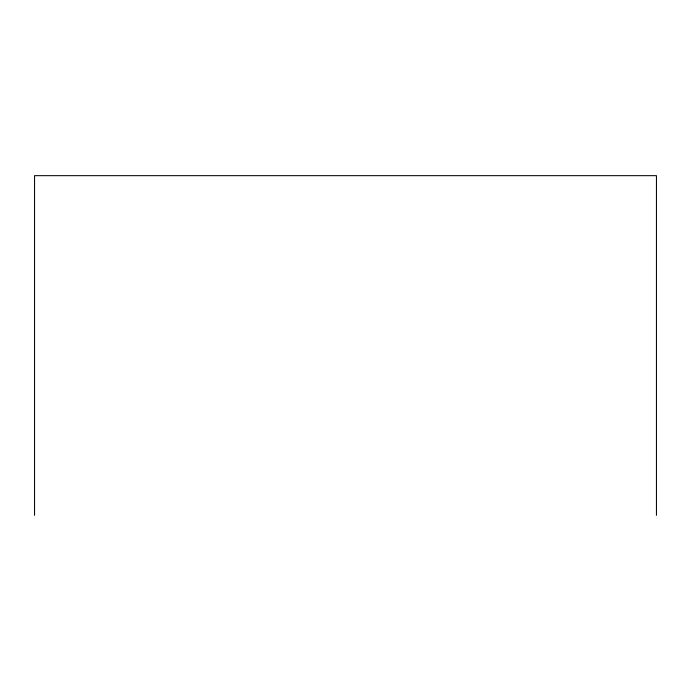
<?xml version="1.0" encoding="UTF-8"?>
<svg xmlns="http://www.w3.org/2000/svg" width="691" height="691" viewBox="0 0 691 691"><rect width="100%" height="100%" fill="white"/><g stroke="black" fill="none" stroke-linecap="round" stroke-linejoin="round"><path stroke-width="1.04" d="M656.45 515.339L656.45 175.661L34.55 175.661L34.55 515.339"/></g></svg>
